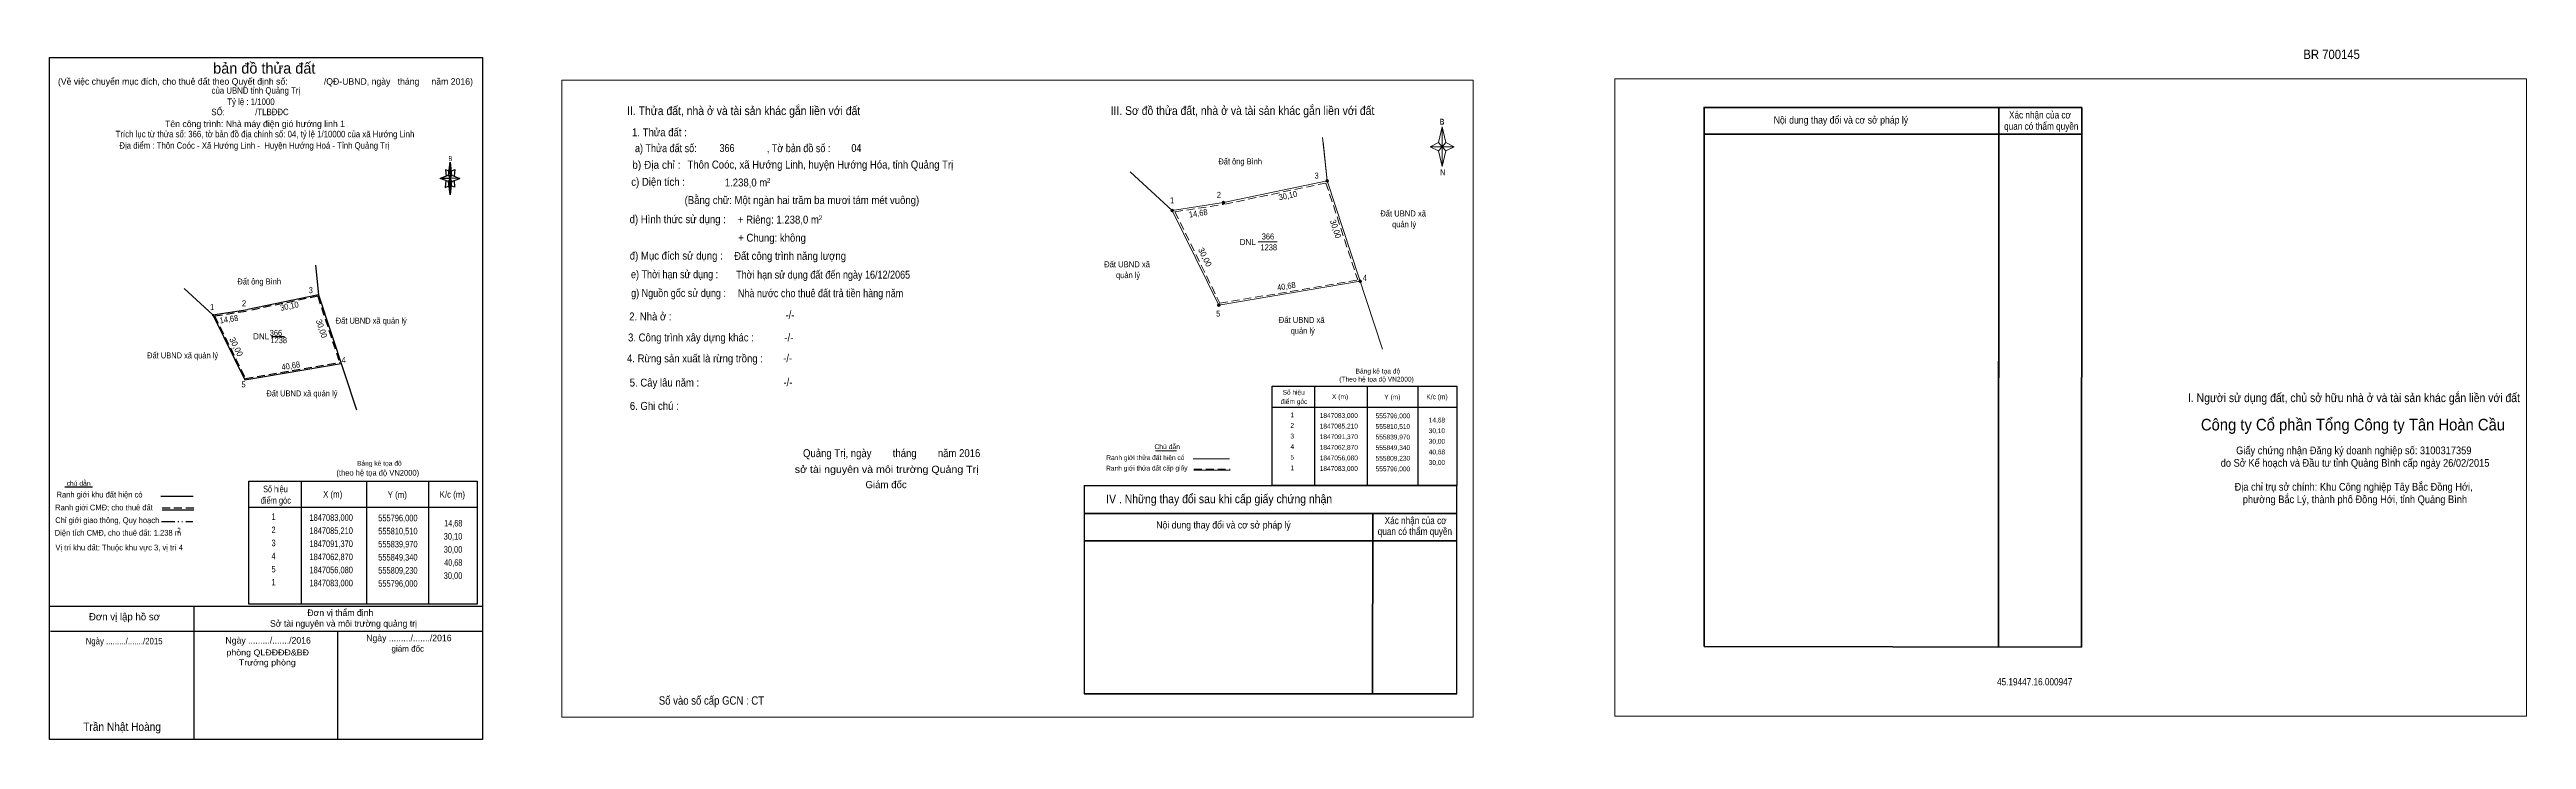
# Model space of a CAD drawing. Header units: metres. Extents: x 555728 to 556758, y 1846906 to 1847193.
import ezdxf
from ezdxf.enums import TextEntityAlignment as Align

# ---------------------------------------------------------------- set-up
doc = ezdxf.new("R2010")
doc.units = ezdxf.units.M
doc.header["$LTSCALE"] = 1.1
doc.linetypes.add('DASH_DOUBLE_DOT', pattern=[9.2, 5, -1.2, 0.3, -1.2, 0.3, -1.2])
doc.linetypes.add('MEDIUM_DASHED', pattern=[4.5, 3, -1.5])
for name, color, linetype, lineweight in [('10', 7, 'Continuous', 25), ('6', 7, 'Continuous', 13), ('7', 7, 'Continuous', 13)]:
    doc.layers.add(name, color=color, linetype=linetype, lineweight=lineweight)

msp = doc.modelspace()

# ---------------------------------------------------------------- hatches: boundary and pattern name
at = {"layer": '10'}
for points in [[(555894.69, 1847139.68), (555894.69, 1847132.96), (555893.99, 1847138.42)], [(555894.69, 1847146.54), (555895.25, 1847141.08), (555894.69, 1847139.68)]]:
    msp.add_hatch(color=256, dxfattribs=at).paths.add_polyline_path(points)
at = {"layer": '6'}
for points in [[(556216.802, 1847129.7, 1), (556215.698, 1847129.7, 1)], [(556259.922, 1847138.7, 1), (556258.818, 1847138.7, 1)], [(556195.552, 1847126.46, 1), (556194.448, 1847126.46, 1)], [(556273.652, 1847096.98, 1), (556272.548, 1847096.98, 1)], [(556214.922, 1847087.04, 1), (556213.818, 1847087.04, 1)]]:
    msp.add_hatch(color=256, dxfattribs=at).paths.add_polyline_path(points)

# ---------------------------------------------------------------- linework, layer by layer
at = {"layer": '10', "lineweight": 13}
for p, q in [((556257.5, 1847156.82), (556259.37, 1847138.7)), ((556259.37, 1847138.7), (556282.38, 1847068.74)), ((556195.46, 1847126.46), (556194.54, 1847126.46)), ((556195.46, 1847126.46), (556194.54, 1847126.46)), ((556195, 1847126.01), (556195, 1847126.92)), ((556195, 1847126.01), (556195, 1847126.92)), ((556195, 1847126.46), (556214.37, 1847087.04)), ((556230.78, 1847113.42), (556238.68, 1847113.42)), ((556214.37, 1847087.04), (556273.1, 1847096.98))]:
    msp.add_line(p, q, dxfattribs=at)
at = {"layer": '10'}
for p, q in [((555893.99, 1847138.42), (555890.49, 1847139.68)), ((555893.99, 1847141.08), (555894.69, 1847146.54)), ((555895.25, 1847141.08), (555898.75, 1847139.68)), ((555895.25, 1847138.42), (555894.69, 1847132.96)), ((555896.51, 1847136.18), (555895.11, 1847136.74)), ((555896.37, 1847138.84), (555896.51, 1847136.18)), ((555838.69, 1847103.74), (555839.97, 1847091.37)), ((555839.97, 1847091.37), (555855.68, 1847043.58)), ((555796.31, 1847083), (555795.69, 1847083)), ((555796.31, 1847083), (555795.69, 1847083)), ((555796, 1847082.69), (555796, 1847083.31)), ((555796, 1847082.69), (555796, 1847083.31)), ((555796, 1847083), (555809.23, 1847056.08)), ((555820.44, 1847074.1), (555825.83, 1847074.1)), ((555809.23, 1847056.08), (555849.34, 1847062.87)), ((556254.12, 1847053.41), (556254.12, 1847012.03)), ((556276.11, 1847053.41), (556276.11, 1847012.03)), ((556297.05, 1847053.41), (556297.05, 1847012.03)), ((556236.53, 1847044.69), (556313.38, 1847044.69)), ((555745.92, 1847011.32), (555734.38, 1847011.32)), ((555774.38, 1847007.6), (555787.84, 1847007.6)), ((555832.69, 1847013.84), (555832.69, 1846962.76)), ((555859.83, 1847013.84), (555859.83, 1846962.76)), ((555885.69, 1847013.84), (555885.69, 1846962.76)), ((555774.88, 1847002), (555788.06, 1847002)), ((555810.97, 1847003.08), (555905.85, 1847003.08)), ((555728.08, 1846961.88), (555908.08, 1846961.88)), ((555788.08, 1846961.88), (555788.08, 1846906.48)), ((555728.42, 1846951.46), (555908.02, 1846951.46)), ((555847.88, 1846951.46), (555847.88, 1846906.48))]:
    msp.add_line(p, q, dxfattribs=at)
at = {"layer": '10', "linetype": 'MEDIUM_DASHED', "lineweight": 13}
for p, q in [((556258.9, 1847137.86), (556216.4, 1847128.98)), ((556258.9, 1847137.86), (556272.14, 1847097.55)), ((556196.1, 1847125.89), (556216.36, 1847128.98)), ((556196.1, 1847125.89), (556214.8, 1847087.85)), ((556214.8, 1847087.85), (556272.14, 1847097.55))]:
    msp.add_line(p, q, dxfattribs=at)
at = {"layer": '10', "linetype": 'MEDIUM_DASHED'}
for p, q in [((555839.64, 1847090.79), (555810.61, 1847084.72)), ((555839.64, 1847090.79), (555848.69, 1847063.26)), ((555796.75, 1847082.61), (555810.59, 1847084.72)), ((555796.75, 1847082.61), (555809.52, 1847056.63)), ((555809.52, 1847056.63), (555848.69, 1847063.26)), ((555774.88, 1847002.8), (555788.48, 1847002.8))]:
    msp.add_line(p, q, dxfattribs=at)
at = {"layer": '10', "linetype": 'DASH_DOUBLE_DOT'}
msp.add_line((555774.64, 1846997.06), (555787.72, 1846997.06), dxfattribs=at)
at = {"layer": '10'}
for points in [[(555728.08, 1847190.08), (555908.08, 1847190.08), (555908.08, 1846906.48), (555728.08, 1846906.48)], [(555894.69, 1847139.68), (555890.49, 1847139.68), (555893.99, 1847141.08), (555895.25, 1847138.42), (555898.75, 1847139.68), (555894.69, 1847139.82)], [(555894.69, 1847139.68), (555894.69, 1847132.96), (555893.99, 1847138.42)], [(555894.69, 1847146.54), (555895.25, 1847141.08), (555894.69, 1847139.68)], [(556236.53, 1847053.41), (556313.38, 1847053.41), (556313.38, 1847012.03), (556236.53, 1847012.03)], [(555810.97, 1847013.84), (555905.85, 1847013.84), (555905.85, 1846962.76), (555810.97, 1846962.76)]]:
    msp.add_lwpolyline(points, close=True, dxfattribs=at)
at = {"layer": '10', "lineweight": 13}
for points in [[(556257.7, 1847154.92), (556259.37, 1847138.7), (556216.25, 1847129.7)], [(556177.44, 1847142.56), (556195, 1847126.46), (556216.25, 1847129.7)], [(556177.44, 1847142.56), (556195, 1847126.46), (556216.25, 1847129.7)]]:
    msp.add_lwpolyline(points, dxfattribs=at)
at = {"layer": '10'}
for points in [[(555894.69, 1847139.68), (555893.99, 1847141.08), (555890.49, 1847139.68)], [(555894.27, 1847142.76), (555892.73, 1847143.32), (555893.01, 1847140.66)], [(555894.69, 1847139.68), (555895.25, 1847138.42), (555898.75, 1847139.68)], [(555895.11, 1847142.76), (555896.65, 1847143.46), (555896.37, 1847140.66)], [(555892.87, 1847138.84), (555892.59, 1847136.04), (555894.13, 1847136.74)], [(555838.82, 1847102.44), (555839.97, 1847091.37), (555810.51, 1847085.21)], [(555784, 1847094), (555796, 1847083), (555810.51, 1847085.21)], [(555784, 1847094), (555796, 1847083), (555810.51, 1847085.21)]]:
    msp.add_lwpolyline(points, dxfattribs=at)
at = {"layer": '6', "lineweight": 35}
for p, q in [((556538.76, 1847168.69), (556538.65, 1846944.92)), ((556538.76, 1847169.29), (556538.66, 1846958.59)), ((556573.26, 1847169.29), (556573.15, 1846944.88)), ((556573.26, 1847158.19), (556416.16, 1847158.19)), ((556313.38, 1847000.37), (556158.38, 1847000.37)), ((556278.38, 1847000.37), (556278.29, 1846925.46)), ((556313.38, 1846989.09), (556158.38, 1846989.09)), ((556573.15, 1846944.88), (556416.16, 1846945.08)), ((556313.38, 1846925.46), (556158.38, 1846925.46))]:
    msp.add_line(p, q, dxfattribs=at)
at = {"layer": '6'}
for p, q in [((556305.7, 1847154.76), (556302.2, 1847152.96)), ((556188.03, 1847026.48), (556196.8, 1847026.48)), ((556203.68, 1847023.22), (556218.8, 1847023.22)), ((556203.99, 1847018.5), (556219.1, 1847018.5))]:
    msp.add_line(p, q, dxfattribs=at)
at = {"layer": '6', "linetype": 'MEDIUM_DASHED'}
msp.add_line((556203.99, 1847018.87), (556219.1, 1847018.87), dxfattribs=at)
at = {"layer": '6', "lineweight": 25}
for p, q in [((556158.38, 1847012.03), (556313.38, 1847012.03)), ((556158.38, 1847012.03), (556158.38, 1846925.46)), ((556313.38, 1846925.46), (556313.38, 1847012.03))]:
    msp.add_line(p, q, dxfattribs=at)
at = {"layer": '6'}
for points in [[(556305.7, 1847154.76), (556307.2, 1847161.16), (556307.2, 1847152.96)], [(556305.7, 1847154.76), (556307.2, 1847161.16), (556307.2, 1847152.96)], [(556307.2, 1847152.96), (556302.2, 1847152.96), (556305.7, 1847151.26)], [(556307.2, 1847152.96), (556302.2, 1847152.96), (556305.7, 1847151.26)], [(556307.2, 1847152.96), (556308.7, 1847154.76), (556312.2, 1847152.86), (556307.2, 1847152.96)], [(556307.2, 1847152.96), (556308.7, 1847154.76), (556312.2, 1847152.86), (556307.2, 1847152.96)], [(556307.2, 1847152.96), (556307.2, 1847144.76), (556308.7, 1847151.26)], [(556307.2, 1847152.96), (556307.2, 1847144.76), (556308.7, 1847151.26)]]:
    msp.add_lwpolyline(points, close=True, dxfattribs=at)
for points in [[(556305.7, 1847154.76), (556307.2, 1847161.16), (556308.7, 1847154.76), (556312.2, 1847152.86), (556308.7, 1847151.26), (556307.2, 1847144.76), (556305.7, 1847151.26)], [(556305.7, 1847154.76), (556307.2, 1847161.16), (556308.7, 1847154.76), (556312.2, 1847152.86), (556308.7, 1847151.26), (556307.2, 1847144.76), (556305.7, 1847151.26)], [(556302.2, 1847152.96), (556307.2, 1847152.96), (556307.2, 1847144.76)], [(556302.2, 1847152.96), (556307.2, 1847152.96), (556307.2, 1847144.76)]]:
    msp.add_lwpolyline(points, dxfattribs=at)
at = {"layer": '6', "lineweight": 35}
msp.add_lwpolyline([(556573.26, 1847169.29), (556416.16, 1847169.29), (556416.16, 1846945.08)], dxfattribs=at)
at = {"layer": '6'}
for centre in [(556216.25, 1847129.7), (556259.37, 1847138.7), (556195, 1847126.46), (556273.1, 1847096.98), (556214.37, 1847087.04)]:
    msp.add_circle(centre, 0.552, dxfattribs=at)
at = {"layer": '7'}
for points in [[(555941.1, 1847180.67), (556320.16, 1847180.67), (556320.16, 1846915.71), (555941.1, 1846915.71)], [(556379.1, 1847181.17), (556758.16, 1847181.17), (556758.16, 1846916.21), (556379.1, 1846916.21)]]:
    msp.add_lwpolyline(points, close=True, dxfattribs=at)

# ---------------------------------------------------------------- texts
at = {"layer": '10'}
for s, height, p in [('(Về việc chuyển mục đích, cho thuê đất theo Quyết định số:               /QĐ-UBND, ngày   tháng     năm 2016)', 2.7, (555817.87, 1847178.74)), ('bản đồ thửa đất', 4.5, (555817.38, 1847183.36)), ('Tên công trình: Nhà máy điện gió hướng linh 1', 2.7, (555813.53, 1847161.1)), ('DNL', 2.5, (556226.375, 1847112.05)), ('DNL', 2.5, (555816.075, 1847072.85)), ('Bảng kê tọa độ', 2, (556280.495, 1847058.65)), ('Bảng kê tọa độ', 2, (555865.245, 1847020.31)), ('Đơn vị lập hồ sơ', 3, (555759.24, 1846956.02)), ('Sở tài nguyên và môi trường quảng trị', 2.7, (555850.345, 1846953.34)), ('Đơn vị thẩm định', 2.7, (555849.02, 1846957.82)), ('Ngày ........./......./2016', 2.7, (555818.995, 1846946.34)), ('Ngày ........./......./2016', 2.7, (555877.525, 1846947.32)), ('giám đốc', 2.5, (555877.06, 1846942.98))]:
    msp.add_text(s, height=height, dxfattribs=at).set_placement(p, align=Align.CENTER)
for s, height, width, p in [('của UBND tỉnh Quảng Trị', 2.7, 0.9, (555813.88, 1847174.98)), ('Tỷ lệ : 1/1000', 2.7, 0.9, (555811.84, 1847170.32)), ('SỐ:              /TLBĐĐC', 2.7, 0.9, (555811.445, 1847166.06)), ('Trích lục từ thửa số: 366, tờ bản đồ địa chính số: 04, tỷ lệ 1/10000 của xã Hướng Linh', 2.7, 0.9, (555817.685, 1847156.86)), ('Địa điểm : Thôn Coóc - Xã Hướng Linh -  Huyện Hướng Hoá - Tỉnh Quảng Trị ', 2.7, 0.9, (555813.7, 1847152.12)), ('B', 1.929, 0.75, (555894.785, 1847147.1)), ('Đất ông Bình', 2.5, 0.9, (556223.24, 1847145.58)), ('Đất UBND xã ', 2.5, 0.95, (556291.44, 1847123.94)), ('quản lý', 2.5, 0.9, (556291.435, 1847119.44)), ('1238', 2.5, 0.85, (556235.13, 1847109.86)), ('366', 2.5, 0.85, (556234.78, 1847114.38)), ('Đất ông Bình', 2.5, 0.9, (555815.29, 1847095.66)), ('Đất UBND xã ', 2.5, 0.95, (556176.62, 1847102.81)), ('quản lý', 2.5, 0.9, (556176.615, 1847098.31)), ('Đất UBND xã quản lý', 2.5, 0.9, (555861.865, 1847079.35)), ('Đất UBND xã ', 2.5, 0.95, (556249.25, 1847079.68)), ('quản lý', 2.5, 0.9, (556249.245, 1847075.18)), ('Đất UBND xã quản lý', 2.5, 0.9, (555783.435, 1847064.92)), ('366', 2.5, 0.85, (555822.23, 1847074.28)), ('1238', 2.5, 0.85, (555823.4, 1847071.27)), ('(Theo hệ tọa độ VN2000)', 2, 0.9, (556279.94, 1847055.29)), ('Đất UBND xã quản lý', 2.5, 0.9, (555833.045, 1847049.11)), ('điểm góc', 2, 0.9, (556245.61, 1847045.98)), ('Số hiệu', 2, 0.85, (556245.485, 1847049.83)), ('X (m)', 2, 0.95, (556264.765, 1847048.03)), ('Y (m)', 2, 0.95, (556286.525, 1847047.89)), ('K/c (m)', 2, 0.95, (556305.085, 1847047.97)), (' 2', 2, 0.85, (556244.525, 1847036.05)), (' 1', 2, 0.75, (556244.51, 1847040.46)), ('1847083,000', 2, 0.85, (556264.255, 1847040.18)), ('1847085,210', 2, 0.85, (556264.255, 1847035.78)), ('555796,000', 2, 0.85, (556286.74, 1847040.04)), ('555810,510', 2, 0.85, (556286.74, 1847035.63)), (' 4', 2, 0.85, (556244.51, 1847027.23)), (' 3', 2, 0.8, (556244.515, 1847031.64)), ('1847091,370', 2, 0.85, (556264.255, 1847031.37)), ('1847062,870', 2, 0.85, (556264.255, 1847026.95)), ('555839,970', 2, 0.85, (556286.74, 1847031.23)), ('555849,340', 2, 0.85, (556286.74, 1847026.81)), ('(theo hệ tọa độ VN2000)', 2.4, 0.9, (555864.575, 1847016.16)), (' 5', 2, 0.8, (556244.51, 1847022.82)), (' 1', 2, 0.75, (556244.51, 1847018.41)), ('1847056,080', 2, 0.85, (556264.255, 1847022.54)), ('1847083,000', 2, 0.85, (556264.255, 1847018.13)), ('555809,230', 2, 0.85, (556286.74, 1847022.4)), ('555796,000', 2, 0.85, (556286.74, 1847017.99)), ('Ranh giới khu đất hiện có ', 2.4, 0.9, (555749.32, 1847007.1)), ('chú dẫn', 2, 1.05, (555740.17, 1847012)), ('điểm góc', 2.722, 0.85, (555822.185, 1847004.55)), ('Số hiệu', 2.722, 0.8, (555822.02, 1847009.29)), ('X (m)', 2.722, 0.9, (555845.83, 1847007.08)), ('Y (m)', 2.722, 0.9, (555872.7, 1847006.9)), ('K/c (m)', 2.722, 0.9, (555895.595, 1847007)), ('Ranh giới CMĐ; cho thuê đất ', 2.4, 0.9, (555751.16, 1847001.74)), ('Chỉ giới giao thông, Quy hoạch', 2.4, 0.9, (555752.095, 1846996.44)), (' 1', 2.722, 0.7, (555820.825, 1846997.72)), ('1847083,000', 2.722, 0.85, (555845.21, 1846997.38)), ('555796,000', 2.722, 0.85, (555872.95, 1846997.21)), ('Diện tích CMĐ, cho thuê đất: 1.238 m', 2.4, 0.9, (555756.495, 1846991.22)), ('Vị trí khu đất: Thuộc khu vực 3, vị trí 4', 2.4, 0.9, (555757.05, 1846985.1)), ('2', 2, 0.8, (555781.91, 1846992.48)), (' 3', 2.722, 0.75, (555820.835, 1846986.84)), (' 2', 2.722, 0.8, (555820.835, 1846992.28)), ('1847085,210', 2.722, 0.85, (555845.21, 1846991.94)), ('1847091,370', 2.722, 0.85, (555845.21, 1846986.5)), ('555810,510', 2.722, 0.85, (555872.95, 1846991.77)), ('555839,970', 2.722, 0.85, (555872.95, 1846986.33)), (' 4', 2.722, 0.8, (555820.825, 1846981.39)), (' 5', 2.722, 0.8, (555820.835, 1846975.94)), ('1847062,870', 2.722, 0.85, (555845.21, 1846981.05)), ('1847056,080', 2.722, 0.85, (555845.21, 1846975.6)), ('555849,340', 2.722, 0.85, (555872.95, 1846980.88)), ('555809,230', 2.722, 0.85, (555872.95, 1846975.43)), (' 1', 2.722, 0.7, (555820.825, 1846970.5)), ('1847083,000', 2.722, 0.85, (555845.21, 1846970.16)), ('555796,000', 2.722, 0.85, (555872.95, 1846969.99)), ('Ngày ........./......./2015', 2.7, 0.9, (555759.1, 1846946.02)), ('phòng QLĐĐĐĐ&BĐ', 2.5, 1.1, (555818.815, 1846941.4)), ('Trưởng phòng', 2.5, 1.1, (555818.65, 1846937.24)), ('Trần Nhật Hoàng', 3.5, 0.9, (555758.26, 1846910.02))]:
    msp.add_text(s, height=height, dxfattribs=dict(at, width=width)).set_placement(p, align=Align.CENTER)
for s, height, width, p in [(' 3', 2.5, 0.8, (556255.88, 1847139.7)), (' 1', 2.5, 0.75, (556195.75, 1847129.45)), (' 2', 2.5, 0.85, (556215.25, 1847131.68)), (' 4', 2.5, 0.85, (556275.93, 1847097.18)), (' 2', 2.5, 0.85, (555809.83, 1847086.57)), (' 3', 2.5, 0.8, (555837.58, 1847092.05)), (' 1', 2.5, 0.75, (555796.51, 1847085.04)), (' 5', 2.5, 0.8, (556214.93, 1847082.34)), (' 4', 2.5, 0.85, (555851.26, 1847063)), (' 5', 2.5, 0.8, (555809.61, 1847052.87)), ('14,68', 2, 0.85, (556308.45, 1847038.28)), ('40,68', 2, 0.85, (556308.45, 1847025.04)), ('30,10', 2, 0.85, (556308.44, 1847033.86)), ('30,00', 2, 0.85, (556308.44, 1847029.46)), ('30,00', 2, 0.85, (556308.44, 1847020.63)), ('14,68', 2.722, 0.8, (555899.75, 1846995.04)), ('30,10', 2.722, 0.85, (555899.75, 1846989.58)), ('30,00', 2.722, 0.85, (555899.75, 1846984.14)), ('30,00', 2.722, 0.85, (555899.75, 1846973.25)), ('40,68', 2.722, 0.8, (555899.75, 1846978.69))]:
    msp.add_text(s, height=height, dxfattribs=dict(at, width=width)).set_placement(p, align=Align.RIGHT)
for s, rotation, width, p in [('30,10', 11.81, 0.9, (556243.319, 1847131.406)), ('14,68', 8.66, 0.9, (556205.962, 1847124.048)), ('30,00', 288.199, 0.95, (556261.752, 1847118.38)), ('30,10', 11.81, 0.9, (555828.069, 1847085.466)), ('40,68', 9.608, 0.9, (556242.651, 1847093.713)), ('14,68', 8.66, 0.9, (555802.852, 1847080.018)), ('30,00', 288.199, 0.95, (555840.022, 1847076.95)), ('40,68', 9.608, 0.9, (555828.601, 1847060.643))]:
    msp.add_text(s, height=2.5, rotation=rotation, dxfattribs=dict(at, width=width)).set_placement(p, align=Align.CENTER)
for p in [(556207.482, 1847106.491), (555804.592, 1847069.191)]:
    msp.add_text('30,00', height=2.5, rotation=296.172, dxfattribs=at).set_placement(p, align=Align.CENTER)
at = {"layer": '6'}
for s, height, width, p in [('BR 700145', 3.9, 0.9, (556677.125, 1847189.4)), ('II. Thửa đất, nhà ở và tài sản khác gắn liền với đất', 3.6, 0.9, (556016.735, 1847166.1)), ('III. Sơ đồ thửa đất, nhà ở và tài sản khác gắn liền với đất', 3.6, 0.9, (556224.18, 1847166.17)), ('1. Thửa đất :', 3.3, 0.9, (555981.71, 1847157.3)), ('B', 2.5, 0.9, (556307.195, 1847162.11)), ('B', 2, 0.9, (556307.2, 1847162.36)), ('Nội dung thay đổi và cơ sở pháp lý', 3, 0.9, (556473.065, 1847162.59)), (' quan có thẩm quyền', 3, 0.85, (556555.905, 1847159.99)), ('Xác nhận của cơ', 3, 0.85, (556555.835, 1847164.69)), ('a) Thửa đất số:                            , Tờ bản đồ số : ', 3.3, 0.85, (556012.705, 1847150.69)), ('366', 3.3, 0.85, (556009.82, 1847150.76)), ('04', 3.3, 0.85, (556063.615, 1847150.76)), ('c) Diện tích :                                                   ', 3.3, 0.9, (556009.295, 1847136.69)), ('b) Địa chỉ : ', 3.3, 0.95, (555981.02, 1847143.78)), ('Thôn Coóc, xã Hướng Linh, huyện Hướng Hóa, tỉnh Quảng Trị', 3.3, 0.9, (556048.65, 1847143.88)), ('1.238,0 m', 3.3, 0.9, (556017.735, 1847136.42)), ('2', 2, 0.8, (556027.15, 1847137.93)), ('N', 2.5, 0.85, (556307.44, 1847141.11)), ('(Bằng chữ: Một ngàn hai trăm ba mươi tám mét vuông)', 3.3, 0.9, (556040.965, 1847129.12)), ('d) Hình thức sử dụng :', 3.3, 0.9, (555989.325, 1847121.16)), ('+ Riêng: 1.238,0 m', 3.3, 0.9, (556031.19, 1847120.99)), ('2', 2, 0.8, (556048.69, 1847122.42)), ('đ) Mục đích sử dụng :', 3.3, 0.9, (555988.715, 1847106.01)), ('Đất công trình năng lượng', 3.3, 0.9, (556036.04, 1847105.9)), ('       + Chung: không', 3.3, 0.9, (556024.69, 1847113.45)), ('e) Thời hạn sử dụng :', 3.3, 0.85, (555988.02, 1847098.27)), ('Thời hạn sử dụng đất đến ngày 16/12/2065', 3.3, 0.85, (556049.8, 1847098.1)), ('g) Nguồn gốc sử dụng :', 3.3, 0.85, (555989.66, 1847090.47)), ('Nhà nước cho thuê đất trả tiền hàng năm', 3.3, 0.85, (556048.725, 1847090.39)), ('2. Nhà ở :', 3.3, 0.9, (555977.955, 1847080.72)), ('-/-', 3.3, 0.9, (556036, 1847081.38)), ('3. Công trình xây dựng khác :', 3.3, 0.9, (555994.82, 1847071.99)), ('-/-', 3.3, 0.9, (556035.55, 1847072)), ('4. Rừng sản xuất là rừng trồng :', 3.3, 0.9, (555996.49, 1847063.27)), ('-/-', 3.3, 0.9, (556035.05, 1847063.4)), ('5. Cây lâu năm :', 3.3, 0.9, (555983.82, 1847053.23)), ('6. Ghi chú :', 3.3, 0.9, (555979.56, 1847043.53)), ('-/-', 3.3, 0.9, (556035.15, 1847053.4)), ('I. Người sử dụng đất, chủ sở hữu nhà ở và tài sản khác gắn liền với đất', 3.6, 0.9, (556686.41, 1847046.75)), ('Công ty Cổ phần Tổng Công ty Tân Hoàn Cầu', 4.84, 0.95, (556686.005, 1847034.97)), ('Quảng Trị, ngày        tháng        năm 2016', 3.3, 0.9, (556078.3, 1847023.88)), ('Chú dẫn', 2, 1.05, (556192.89, 1847027.22)), ('Giấy chứng nhận Đăng ký doanh nghiệp số: 3100317359 ', 3.2, 0.9, (556686.88, 1847025.08)), ('sở tài nguyên và môi trường Quảng Trị', 3, 1.1, (556076.22, 1847017.3)), ('do Sở Kế hoạch và Đầu tư tỉnh Quảng Bình cấp ngày 26/02/2015', 3.2, 0.9, (556686.88, 1847019.88)), ('IV . Những thay đổi sau khi cấp giấy chứng nhận', 3.6, 0.9, (556214.49, 1847004.72)), ('Địa chỉ trụ sở chính: Khu Công nghiệp Tây Bắc Đồng Hới, ', 3.2, 0.9, (556686.82, 1847009.94)), ('phường Bắc Lý, thành phố Đồng Hới, tỉnh Quảng Bình', 3.2, 0.9, (556686.825, 1847004.74)), ('Nội dung thay đổi và cơ sở pháp lý', 3, 0.9, (556216.305, 1846994.2)), ('Xác nhận của cơ', 3, 0.85, (556296.185, 1846996.02)), (' quan có thẩm quyền', 3, 0.85, (556295.415, 1846991.5)), ('Số vào sổ cấp GCN : CT ', 3.5, 0.85, (556003.895, 1846920.93)), ('45.19447.16.000947', 3, 0.85, (556553.625, 1846928.97))]:
    msp.add_text(s, height=height, dxfattribs=dict(at, width=width)).set_placement(p, align=Align.CENTER)
at = {"layer": '6', "width": 0.9}
for s, p in [('Ranh giới thửa đất hiện có', (556183.802, 1847022.665)), ('Ranh giới thửa đất cấp giấy', (556184.412, 1847018.307))]:
    msp.add_text(s, height=2, rotation=0.146, dxfattribs=at).set_placement(p, align=Align.CENTER)
at = {"layer": '6'}
msp.add_text('Giám đốc ', height=3, dxfattribs=at).set_placement((556076.535, 1847010.97), align=Align.CENTER)

doc.saveas('drawing.dxf')
